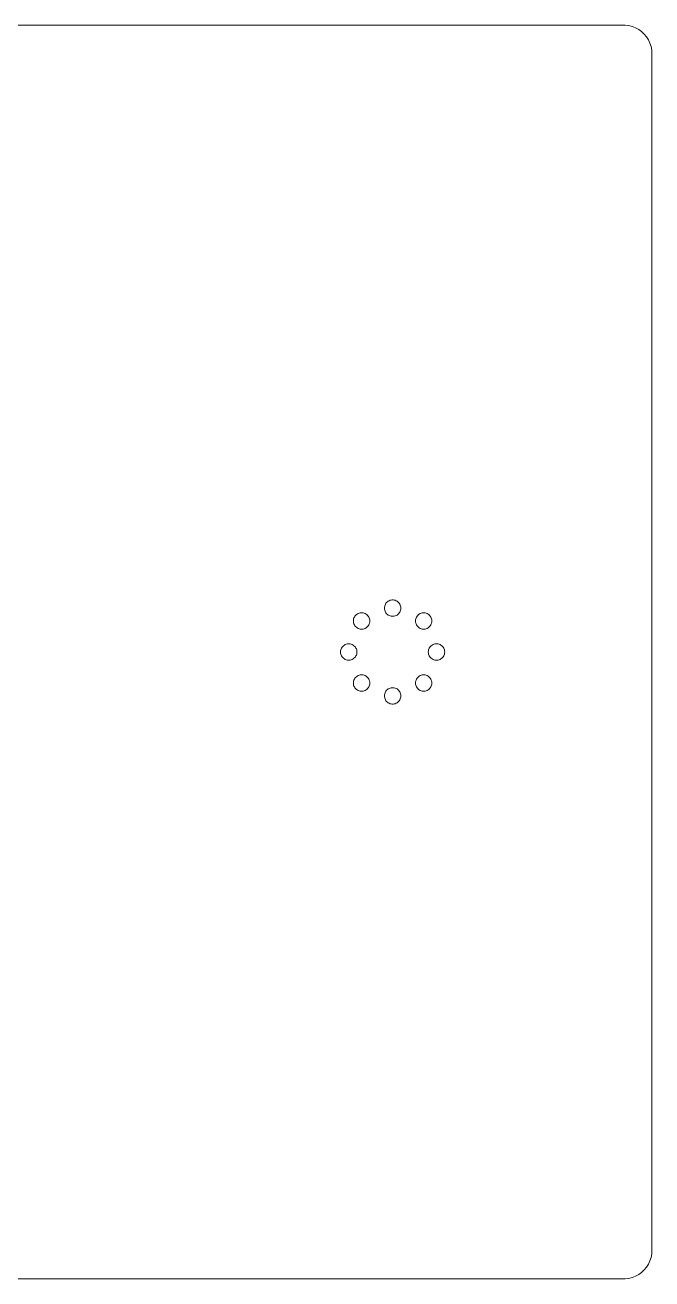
# Model space of a CAD drawing. Header units: millimetres. Extents: x -140 to 140, y -140 to 140.
# Drawn here: x 0 to 139.7, y -139.7 to 139.7 of the extents above; entities that cross this region are included whole.
import ezdxf

# ---------------------------------------------------------------- set-up
doc = ezdxf.new("R2010")
doc.units = ezdxf.units.MM
doc.layers.get('0').update_dxf_attribs({"linetype": 'CONTINUOUS', "lineweight": 0})

msp = doc.modelspace()

# ---------------------------------------------------------------- linework, layer by layer
for p, q in [((-133.35, 139.7), (133.35, 139.7)), ((133.35, 139.7), (133.35, 139.687)), ((133.35, 139.687), (133.749, 139.687)), ((133.749, 139.687), (134.54, 139.588)), ((134.54, 139.588), (135.312, 139.389)), ((135.312, 139.389), (136.054, 139.096)), ((136.054, 139.096), (136.753, 138.711)), ((136.753, 138.711), (137.398, 138.243)), ((137.398, 138.243), (137.979, 137.697)), ((137.979, 137.697), (138.487, 137.082)), ((138.487, 137.082), (138.915, 136.409)), ((138.915, 136.409), (139.254, 135.688)), ((139.254, 135.688), (139.501, 134.929)), ((139.501, 134.929), (139.65, 134.146)), ((139.65, 134.146), (139.7, 133.35)), ((139.7, 133.35), (139.7, -133.35)), ((80.582, 11.031), (80.749, 11.188)), ((80.749, 11.188), (80.935, 11.323)), ((80.935, 11.323), (81.136, 11.434)), ((81.136, 11.434), (81.35, 11.518)), ((81.35, 11.518), (81.572, 11.575)), ((81.572, 11.575), (81.8, 11.604)), ((81.8, 11.604), (82.03, 11.604)), ((82.03, 11.604), (82.258, 11.575)), ((82.258, 11.575), (82.48, 11.518)), ((82.48, 11.518), (82.694, 11.434)), ((82.694, 11.434), (82.895, 11.323)), ((82.895, 11.323), (83.081, 11.188)), ((83.081, 11.188), (83.248, 11.031)), ((73.834, 8.324), (74.02, 8.459)), ((74.02, 8.459), (74.222, 8.57)), ((74.222, 8.57), (74.435, 8.654)), ((74.435, 8.654), (74.658, 8.711)), ((74.658, 8.711), (74.885, 8.74)), ((74.885, 8.74), (75.115, 8.74)), ((75.115, 8.74), (75.343, 8.711)), ((75.343, 8.711), (75.565, 8.654)), ((75.565, 8.654), (75.779, 8.57)), ((75.779, 8.57), (75.98, 8.459)), ((75.98, 8.459), (76.166, 8.324)), ((80.086, 9.779), (80.101, 10.008)), ((80.101, 9.55), (80.086, 9.779)), ((80.101, 10.008), (80.144, 10.234)), ((80.144, 9.324), (80.101, 9.55)), ((80.144, 10.234), (80.215, 10.452)), ((80.215, 9.106), (80.144, 9.324)), ((80.215, 10.452), (80.312, 10.66)), ((80.312, 8.898), (80.215, 9.106)), ((80.312, 10.66), (80.435, 10.854)), ((80.435, 8.704), (80.312, 8.898)), ((80.435, 10.854), (80.582, 11.031)), ((80.582, 8.527), (80.435, 8.704)), ((80.749, 8.37), (80.582, 8.527)), ((83.248, 8.527), (83.081, 8.37)), ((83.248, 11.031), (83.395, 10.854)), ((83.395, 8.704), (83.248, 8.527)), ((83.395, 10.854), (83.518, 10.66)), ((83.518, 8.898), (83.395, 8.704)), ((83.518, 10.66), (83.615, 10.452)), ((83.615, 9.106), (83.518, 8.898)), ((83.615, 10.452), (83.686, 10.234)), ((83.686, 9.324), (83.615, 9.106)), ((83.686, 10.234), (83.729, 10.008)), ((83.729, 9.55), (83.686, 9.324)), ((83.729, 10.008), (83.744, 9.779)), ((83.744, 9.779), (83.729, 9.55)), ((87.664, 8.324), (87.85, 8.459)), ((87.85, 8.459), (88.051, 8.57)), ((88.051, 8.57), (88.265, 8.654)), ((88.265, 8.654), (88.487, 8.711)), ((88.487, 8.711), (88.715, 8.74)), ((88.715, 8.74), (88.945, 8.74)), ((88.945, 8.74), (89.172, 8.711)), ((89.172, 8.711), (89.395, 8.654)), ((89.395, 8.654), (89.608, 8.57)), ((89.608, 8.57), (89.81, 8.459)), ((89.81, 8.459), (89.996, 8.324)), ((73.171, 6.915), (73.186, 7.144)), ((73.186, 6.686), (73.171, 6.915)), ((73.186, 7.144), (73.229, 7.37)), ((73.229, 6.46), (73.186, 6.686)), ((73.229, 7.37), (73.3, 7.588)), ((73.3, 6.242), (73.229, 6.46)), ((73.3, 7.588), (73.398, 7.796)), ((73.398, 6.034), (73.3, 6.242)), ((73.398, 7.796), (73.521, 7.99)), ((73.521, 5.84), (73.398, 6.034)), ((73.521, 7.99), (73.667, 8.167)), ((73.667, 5.663), (73.521, 5.84)), ((73.667, 8.167), (73.834, 8.324)), ((73.834, 5.506), (73.667, 5.663)), ((76.166, 8.324), (76.333, 8.167)), ((76.333, 5.663), (76.166, 5.506)), ((76.333, 8.167), (76.48, 7.99)), ((76.48, 5.84), (76.333, 5.663)), ((76.48, 7.99), (76.603, 7.796)), ((76.603, 6.034), (76.48, 5.84)), ((76.603, 7.796), (76.701, 7.588)), ((76.701, 6.242), (76.603, 6.034)), ((76.701, 7.588), (76.772, 7.37)), ((76.772, 6.46), (76.701, 6.242)), ((76.772, 7.37), (76.815, 7.144)), ((76.815, 6.686), (76.772, 6.46)), ((76.815, 7.144), (76.829, 6.915)), ((76.829, 6.915), (76.815, 6.686)), ((80.935, 8.235), (80.749, 8.37)), ((81.136, 8.124), (80.935, 8.235)), ((81.35, 8.04), (81.136, 8.124)), ((81.572, 7.983), (81.35, 8.04)), ((81.8, 7.954), (81.572, 7.983)), ((82.03, 7.954), (81.8, 7.954)), ((82.258, 7.983), (82.03, 7.954)), ((82.48, 8.04), (82.258, 7.983)), ((82.694, 8.124), (82.48, 8.04)), ((82.895, 8.235), (82.694, 8.124)), ((83.081, 8.37), (82.895, 8.235)), ((87.001, 6.915), (87.015, 7.144)), ((87.015, 6.686), (87.001, 6.915)), ((87.015, 7.144), (87.058, 7.37)), ((87.058, 6.46), (87.015, 6.686)), ((87.058, 7.37), (87.129, 7.588)), ((87.129, 6.242), (87.058, 6.46)), ((87.129, 7.588), (87.227, 7.796)), ((87.227, 6.034), (87.129, 6.242)), ((87.227, 7.796), (87.35, 7.99)), ((87.35, 5.84), (87.227, 6.034)), ((87.35, 7.99), (87.497, 8.167)), ((87.497, 5.663), (87.35, 5.84)), ((87.497, 8.167), (87.664, 8.324)), ((87.664, 5.506), (87.497, 5.663)), ((89.996, 8.324), (90.163, 8.167)), ((90.163, 5.663), (89.996, 5.506)), ((90.163, 8.167), (90.309, 7.99)), ((90.309, 5.84), (90.163, 5.663)), ((90.309, 7.99), (90.432, 7.796)), ((90.432, 6.034), (90.309, 5.84)), ((90.432, 7.796), (90.53, 7.588)), ((90.53, 6.242), (90.432, 6.034)), ((90.53, 7.588), (90.601, 7.37)), ((90.601, 6.46), (90.53, 6.242)), ((90.601, 7.37), (90.644, 7.144)), ((90.644, 6.686), (90.601, 6.46)), ((90.644, 7.144), (90.659, 6.915)), ((90.659, 6.915), (90.644, 6.686)), ((74.02, 5.371), (73.834, 5.506)), ((74.222, 5.26), (74.02, 5.371)), ((74.435, 5.176), (74.222, 5.26)), ((74.658, 5.118), (74.435, 5.176)), ((74.885, 5.09), (74.658, 5.118)), ((75.115, 5.09), (74.885, 5.09)), ((75.343, 5.118), (75.115, 5.09)), ((75.565, 5.176), (75.343, 5.118)), ((75.779, 5.26), (75.565, 5.176)), ((75.98, 5.371), (75.779, 5.26)), ((76.166, 5.506), (75.98, 5.371)), ((87.85, 5.371), (87.664, 5.506)), ((88.051, 5.26), (87.85, 5.371)), ((88.265, 5.176), (88.051, 5.26)), ((88.487, 5.118), (88.265, 5.176)), ((88.715, 5.09), (88.487, 5.118)), ((88.945, 5.09), (88.715, 5.09)), ((89.172, 5.118), (88.945, 5.09)), ((89.395, 5.176), (89.172, 5.118)), ((89.608, 5.26), (89.395, 5.176)), ((89.81, 5.371), (89.608, 5.26)), ((89.996, 5.506), (89.81, 5.371)), ((70.307, 0), (70.322, 0.229)), ((70.322, -0.229), (70.307, 0)), ((70.322, 0.229), (70.365, 0.455)), ((70.365, 0.455), (70.436, 0.673)), ((70.436, 0.673), (70.533, 0.881)), ((70.533, 0.881), (70.656, 1.075)), ((70.656, 1.075), (70.803, 1.252)), ((70.803, 1.252), (70.97, 1.409)), ((70.97, 1.409), (71.156, 1.544)), ((71.156, 1.544), (71.357, 1.655)), ((71.357, 1.655), (71.571, 1.739)), ((71.571, 1.739), (71.793, 1.796)), ((71.793, 1.796), (72.021, 1.825)), ((72.021, 1.825), (72.251, 1.825)), ((72.251, 1.825), (72.479, 1.796)), ((72.479, 1.796), (72.701, 1.739)), ((72.701, 1.739), (72.915, 1.655)), ((72.915, 1.655), (73.116, 1.544)), ((73.116, 1.544), (73.302, 1.409)), ((73.302, 1.409), (73.469, 1.252)), ((73.469, 1.252), (73.616, 1.075)), ((73.616, 1.075), (73.739, 0.881)), ((73.739, 0.881), (73.836, 0.673)), ((73.836, 0.673), (73.907, 0.455)), ((73.907, 0.455), (73.95, 0.229)), ((73.95, 0.229), (73.965, 0)), ((73.965, 0), (73.95, -0.229)), ((89.865, 0), (89.88, 0.229)), ((89.88, -0.229), (89.865, 0)), ((89.88, 0.229), (89.923, 0.455)), ((89.923, 0.455), (89.994, 0.673)), ((89.994, 0.673), (90.091, 0.881)), ((90.091, 0.881), (90.214, 1.075)), ((90.214, 1.075), (90.361, 1.252)), ((90.361, 1.252), (90.528, 1.409)), ((90.528, 1.409), (90.714, 1.544)), ((90.714, 1.544), (90.915, 1.655)), ((90.915, 1.655), (91.129, 1.739)), ((91.129, 1.739), (91.351, 1.796)), ((91.351, 1.796), (91.579, 1.825)), ((91.579, 1.825), (91.809, 1.825)), ((91.809, 1.825), (92.037, 1.796)), ((92.037, 1.796), (92.259, 1.739)), ((92.259, 1.739), (92.473, 1.655)), ((92.473, 1.655), (92.674, 1.544)), ((92.674, 1.544), (92.86, 1.409)), ((92.86, 1.409), (93.027, 1.252)), ((93.027, 1.252), (93.174, 1.075)), ((93.174, 1.075), (93.297, 0.881)), ((93.297, 0.881), (93.394, 0.673)), ((93.394, 0.673), (93.465, 0.455)), ((93.465, 0.455), (93.508, 0.229)), ((93.508, 0.229), (93.523, 0)), ((93.523, 0), (93.508, -0.229)), ((70.365, -0.455), (70.322, -0.229)), ((70.436, -0.673), (70.365, -0.455)), ((70.533, -0.881), (70.436, -0.673)), ((70.656, -1.075), (70.533, -0.881)), ((70.803, -1.252), (70.656, -1.075)), ((70.97, -1.409), (70.803, -1.252)), ((71.156, -1.544), (70.97, -1.409)), ((71.357, -1.655), (71.156, -1.544)), ((71.571, -1.739), (71.357, -1.655)), ((71.793, -1.796), (71.571, -1.739)), ((72.021, -1.825), (71.793, -1.796)), ((72.251, -1.825), (72.021, -1.825)), ((72.479, -1.796), (72.251, -1.825)), ((72.701, -1.739), (72.479, -1.796)), ((72.915, -1.655), (72.701, -1.739)), ((73.116, -1.544), (72.915, -1.655)), ((73.302, -1.409), (73.116, -1.544)), ((73.469, -1.252), (73.302, -1.409)), ((73.616, -1.075), (73.469, -1.252)), ((73.739, -0.881), (73.616, -1.075)), ((73.836, -0.673), (73.739, -0.881)), ((73.907, -0.455), (73.836, -0.673)), ((73.95, -0.229), (73.907, -0.455)), ((89.923, -0.455), (89.88, -0.229)), ((89.994, -0.673), (89.923, -0.455)), ((90.091, -0.881), (89.994, -0.673)), ((90.214, -1.075), (90.091, -0.881)), ((90.361, -1.252), (90.214, -1.075)), ((90.528, -1.409), (90.361, -1.252)), ((90.714, -1.544), (90.528, -1.409)), ((90.915, -1.655), (90.714, -1.544)), ((91.129, -1.739), (90.915, -1.655)), ((91.351, -1.796), (91.129, -1.739)), ((91.579, -1.825), (91.351, -1.796)), ((91.809, -1.825), (91.579, -1.825)), ((92.037, -1.796), (91.809, -1.825)), ((92.259, -1.739), (92.037, -1.796)), ((92.473, -1.655), (92.259, -1.739)), ((92.674, -1.544), (92.473, -1.655)), ((92.86, -1.409), (92.674, -1.544)), ((93.027, -1.252), (92.86, -1.409)), ((93.174, -1.075), (93.027, -1.252)), ((93.297, -0.881), (93.174, -1.075)), ((93.394, -0.673), (93.297, -0.881)), ((93.465, -0.455), (93.394, -0.673)), ((93.508, -0.229), (93.465, -0.455)), ((73.667, -5.663), (73.834, -5.506)), ((73.834, -5.506), (74.02, -5.371)), ((74.02, -5.371), (74.222, -5.26)), ((74.222, -5.26), (74.435, -5.176)), ((74.435, -5.176), (74.658, -5.118)), ((74.658, -5.118), (74.885, -5.09)), ((74.885, -5.09), (75.115, -5.09)), ((75.115, -5.09), (75.343, -5.118)), ((75.343, -5.118), (75.565, -5.176)), ((75.565, -5.176), (75.779, -5.26)), ((75.779, -5.26), (75.98, -5.371)), ((75.98, -5.371), (76.166, -5.506)), ((76.166, -5.506), (76.333, -5.663)), ((87.497, -5.663), (87.664, -5.506)), ((87.664, -5.506), (87.85, -5.371)), ((87.85, -5.371), (88.051, -5.26)), ((88.051, -5.26), (88.265, -5.176)), ((88.265, -5.176), (88.487, -5.118)), ((88.487, -5.118), (88.715, -5.09)), ((88.715, -5.09), (88.945, -5.09)), ((88.945, -5.09), (89.172, -5.118)), ((89.172, -5.118), (89.395, -5.176)), ((89.395, -5.176), (89.608, -5.26)), ((89.608, -5.26), (89.81, -5.371)), ((89.81, -5.371), (89.996, -5.506)), ((89.996, -5.506), (90.163, -5.663)), ((73.171, -6.915), (73.186, -6.686)), ((73.186, -7.144), (73.171, -6.915)), ((73.186, -6.686), (73.229, -6.46)), ((73.229, -7.37), (73.186, -7.144)), ((73.229, -6.46), (73.3, -6.242)), ((73.3, -7.588), (73.229, -7.37)), ((73.3, -6.242), (73.398, -6.034)), ((73.398, -7.796), (73.3, -7.588)), ((73.398, -6.034), (73.521, -5.84)), ((73.521, -7.99), (73.398, -7.796)), ((73.521, -5.84), (73.667, -5.663)), ((73.667, -8.167), (73.521, -7.99)), ((73.834, -8.324), (73.667, -8.167)), ((74.02, -8.459), (73.834, -8.324)), ((76.166, -8.324), (75.98, -8.459)), ((76.333, -8.167), (76.166, -8.324)), ((76.333, -5.663), (76.48, -5.84)), ((76.48, -7.99), (76.333, -8.167)), ((76.48, -5.84), (76.603, -6.034)), ((76.603, -7.796), (76.48, -7.99)), ((76.603, -6.034), (76.701, -6.242)), ((76.701, -7.588), (76.603, -7.796)), ((76.701, -6.242), (76.772, -6.46)), ((76.772, -7.37), (76.701, -7.588)), ((76.772, -6.46), (76.815, -6.686)), ((76.815, -7.144), (76.772, -7.37)), ((76.815, -6.686), (76.829, -6.915)), ((76.829, -6.915), (76.815, -7.144)), ((80.582, -8.527), (80.749, -8.37)), ((80.749, -8.37), (80.935, -8.235)), ((80.935, -8.235), (81.136, -8.124)), ((81.136, -8.124), (81.35, -8.04)), ((81.35, -8.04), (81.572, -7.983)), ((81.572, -7.983), (81.8, -7.954)), ((81.8, -7.954), (82.03, -7.954)), ((82.03, -7.954), (82.258, -7.983)), ((82.258, -7.983), (82.48, -8.04)), ((82.48, -8.04), (82.694, -8.124)), ((82.694, -8.124), (82.895, -8.235)), ((82.895, -8.235), (83.081, -8.37)), ((83.081, -8.37), (83.248, -8.527)), ((87.001, -6.915), (87.015, -6.686)), ((87.015, -7.144), (87.001, -6.915)), ((87.015, -6.686), (87.058, -6.46)), ((87.058, -7.37), (87.015, -7.144)), ((87.058, -6.46), (87.129, -6.242)), ((87.129, -7.588), (87.058, -7.37)), ((87.129, -6.242), (87.227, -6.034)), ((87.227, -7.796), (87.129, -7.588)), ((87.227, -6.034), (87.35, -5.84)), ((87.35, -7.99), (87.227, -7.796)), ((87.35, -5.84), (87.497, -5.663)), ((87.497, -8.167), (87.35, -7.99)), ((87.664, -8.324), (87.497, -8.167)), ((87.85, -8.459), (87.664, -8.324)), ((89.996, -8.324), (89.81, -8.459)), ((90.163, -8.167), (89.996, -8.324)), ((90.163, -5.663), (90.309, -5.84)), ((90.309, -7.99), (90.163, -8.167)), ((90.309, -5.84), (90.432, -6.034)), ((90.432, -7.796), (90.309, -7.99)), ((90.432, -6.034), (90.53, -6.242)), ((90.53, -7.588), (90.432, -7.796)), ((90.53, -6.242), (90.601, -6.46)), ((90.601, -7.37), (90.53, -7.588)), ((90.601, -6.46), (90.644, -6.686)), ((90.644, -7.144), (90.601, -7.37)), ((90.644, -6.686), (90.659, -6.915)), ((90.659, -6.915), (90.644, -7.144)), ((74.222, -8.57), (74.02, -8.459)), ((74.435, -8.654), (74.222, -8.57)), ((74.658, -8.711), (74.435, -8.654)), ((74.885, -8.74), (74.658, -8.711)), ((75.115, -8.74), (74.885, -8.74)), ((75.343, -8.711), (75.115, -8.74)), ((75.565, -8.654), (75.343, -8.711)), ((75.779, -8.57), (75.565, -8.654)), ((75.98, -8.459), (75.779, -8.57)), ((80.086, -9.779), (80.101, -9.55)), ((80.101, -10.008), (80.086, -9.779)), ((80.101, -9.55), (80.144, -9.324)), ((80.144, -10.234), (80.101, -10.008)), ((80.144, -9.324), (80.215, -9.106)), ((80.215, -10.452), (80.144, -10.234)), ((80.215, -9.106), (80.312, -8.898)), ((80.312, -10.66), (80.215, -10.452)), ((80.312, -8.898), (80.435, -8.704)), ((80.435, -10.854), (80.312, -10.66)), ((80.435, -8.704), (80.582, -8.527)), ((80.582, -11.031), (80.435, -10.854)), ((80.749, -11.188), (80.582, -11.031)), ((83.248, -11.031), (83.081, -11.188)), ((83.248, -8.527), (83.395, -8.704)), ((83.395, -10.854), (83.248, -11.031)), ((83.395, -8.704), (83.518, -8.898)), ((83.518, -10.66), (83.395, -10.854)), ((83.518, -8.898), (83.615, -9.106)), ((83.615, -10.452), (83.518, -10.66)), ((83.615, -9.106), (83.686, -9.324)), ((83.686, -10.234), (83.615, -10.452)), ((83.686, -9.324), (83.729, -9.55)), ((83.729, -10.008), (83.686, -10.234)), ((83.729, -9.55), (83.744, -9.779)), ((83.744, -9.779), (83.729, -10.008)), ((88.051, -8.57), (87.85, -8.459)), ((88.265, -8.654), (88.051, -8.57)), ((88.487, -8.711), (88.265, -8.654)), ((88.715, -8.74), (88.487, -8.711)), ((88.945, -8.74), (88.715, -8.74)), ((89.172, -8.711), (88.945, -8.74)), ((89.395, -8.654), (89.172, -8.711)), ((89.608, -8.57), (89.395, -8.654)), ((89.81, -8.459), (89.608, -8.57)), ((80.935, -11.323), (80.749, -11.188)), ((81.136, -11.434), (80.935, -11.323)), ((81.35, -11.518), (81.136, -11.434)), ((81.572, -11.575), (81.35, -11.518)), ((81.8, -11.604), (81.572, -11.575)), ((82.03, -11.604), (81.8, -11.604)), ((82.258, -11.575), (82.03, -11.604)), ((82.48, -11.518), (82.258, -11.575)), ((82.694, -11.434), (82.48, -11.518)), ((82.895, -11.323), (82.694, -11.434)), ((83.081, -11.188), (82.895, -11.323)), ((139.7, -133.35), (139.65, -134.146)), ((138.915, -136.409), (138.487, -137.082)), ((139.254, -135.688), (138.915, -136.409)), ((139.501, -134.929), (139.254, -135.688)), ((139.65, -134.146), (139.501, -134.929)), ((133.35, -139.7), (-133.35, -139.7)), ((133.749, -139.687), (133.35, -139.687)), ((133.35, -139.687), (133.35, -139.7)), ((134.54, -139.588), (133.749, -139.687)), ((135.312, -139.389), (134.54, -139.588)), ((136.054, -139.096), (135.312, -139.389)), ((136.753, -138.711), (136.054, -139.096)), ((137.398, -138.243), (136.753, -138.711)), ((137.979, -137.697), (137.398, -138.243)), ((138.487, -137.082), (137.979, -137.697))]:
    msp.add_line(p, q)

doc.saveas('drawing.dxf')
